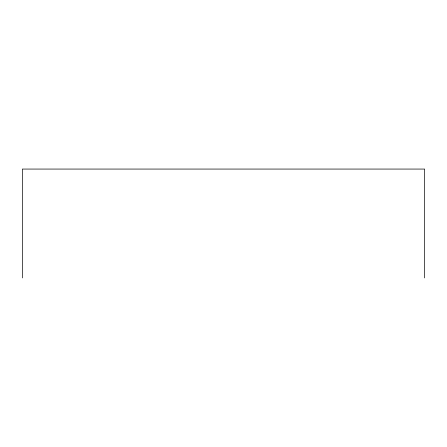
<?xml version="1.0" encoding="UTF-8"?>
<svg xmlns="http://www.w3.org/2000/svg" width="447" height="447" viewBox="0 0 447 447"><rect width="100%" height="100%" fill="white"/><g stroke="black" fill="none" stroke-linecap="round" stroke-linejoin="round"><path stroke-width="0.67" d="M424.65 277.933L424.65 169.067L22.35 169.067L22.35 277.933"/></g></svg>
